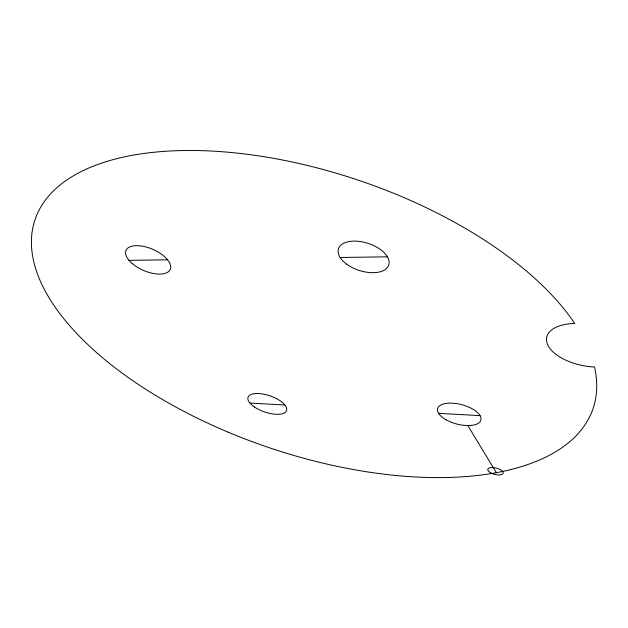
<?xml version="1.0" encoding="UTF-8"?>
<svg xmlns="http://www.w3.org/2000/svg" width="628" height="628" viewBox="0 0 628 628"><rect width="100%" height="100%" fill="white"/><g stroke="black" fill="none" stroke-linecap="round" stroke-linejoin="round"><path stroke-width="0.94" d="M128.991 260.337L167.613 259.811M340.133 257.472L387.429 256.828M249.928 403.082L284.861 404.989M438.587 413.357L480.075 415.618M467.829 425.564L496.308 472.609M490.711 472.876A7.928 3.258 14.1 0 0 503.154 473.3A7.928 3.258 14.1 0 0 492.635 467.546A7.928 3.258 14.1 0 0 490.711 472.876M445.998 419.74A22.412 9.993 14.8 0 0 480.883 420.156A22.412 9.993 14.8 0 0 450.833 403.121A22.412 9.993 14.8 0 0 445.998 419.74M346.632 264.145A26.407 14.248 17.8 0 0 388.614 265.409A26.407 14.248 17.8 0 0 355.644 241.128A26.407 14.248 17.8 0 0 346.632 264.145M132.249 263.572A24.099 11.524 23.2 0 0 170.015 269.907A24.099 11.524 23.2 0 0 142.132 246.129A24.099 11.524 23.2 0 0 132.249 263.572M254.395 406.968A20.379 8.494 19 0 0 286.36 410.995A20.379 8.494 19 0 0 261.107 393.756A20.379 8.494 19 0 0 254.395 406.968M228.254 432.213A294.571 140.978 18.7 0 0 594.512 367.011A41.063 20.732 11 0 1 547.702 344.764A41.063 20.732 11 0 1 574.738 323.475A294.571 140.978 18.7 0 0 105.488 161.859A294.571 140.978 18.7 0 0 228.254 432.213"/></g></svg>
